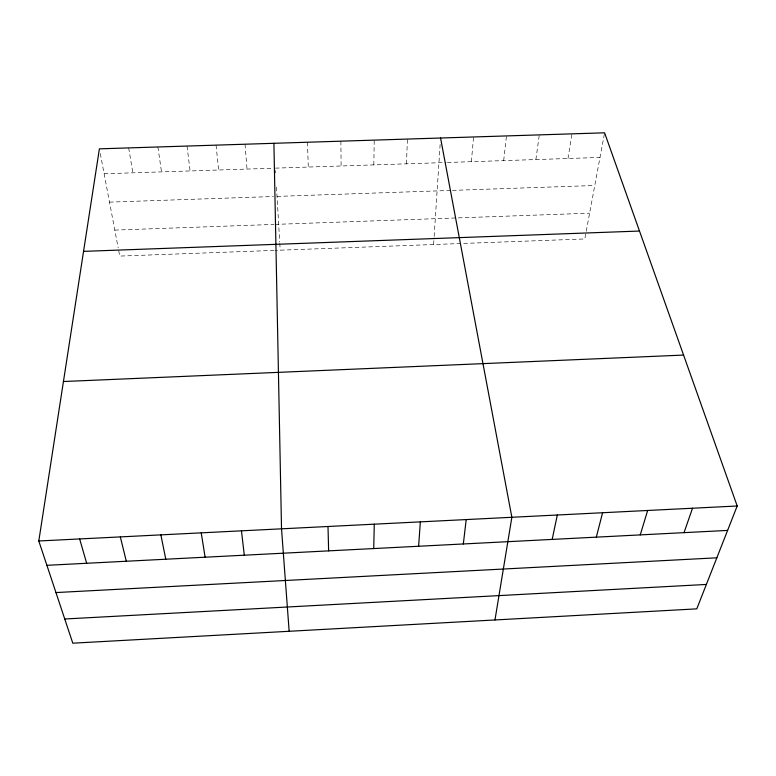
<?xml version="1.0" encoding="UTF-8"?>
<svg xmlns="http://www.w3.org/2000/svg" width="776" height="776" viewBox="0 0 776 776"><rect width="100%" height="100%" fill="white"/><g stroke="black" fill="none" stroke-linecap="round" stroke-linejoin="round"><path stroke-width="0.58" stroke-dasharray="3.88 2.91" d="M373.828 164.9L374.226 140.116M406.44 163.823L407.449 139.069M433.619 244.527L434.065 237.553M434.143 236.389L440.176 143.909M471.362 161.689L473.573 136.964M503.673 160.622L506.485 135.926M535.877 159.565L539.291 134.879M567.993 158.508L571.99 133.841M604.368 133.986L584.813 238.959L275.364 250.357M274.151 250.405L119.737 256.09L118.408 249.077M114.809 230.094L273.947 224.429M275.131 224.39L589.615 213.196M104.129 173.775L273.006 168.217M275.373 168.14L446.151 162.514M447.354 162.475L600.003 157.45M109.503 202.129L273.414 196.512M277.032 196.396L451.215 190.421M452.389 190.382L594.775 185.503M100.298 153.59L118.185 247.903M128.68 147.915L132.861 172.835M157.887 146.984L161.515 171.884M187.016 146.063L190.101 170.943M216.058 145.141L218.599 170.012M245.022 144.22L247.02 169.071M275.509 170.516L275.655 172.903M276.479 187.074L279.709 242.015M279.777 243.189L280.194 250.182M307.451 142.241L308.295 167.053M340.887 141.174L341.11 165.977"/><path stroke-width="1.16" d="M373.722 548.554L374.274 524.178M418.623 546.255L420.34 521.87M463.33 543.966L466.201 519.571M38.8 540.988L99.396 148.837L604.591 132.812L737.2 505.991L696.78 608.859L72.798 643.188L38.8 540.988L737.2 505.991M494.972 619.966L511.859 517.282L440.564 138.012M552.173 539.407L557.323 515.002M596.317 537.147L602.593 512.732M640.258 534.887L647.659 510.472M684.025 532.646L692.522 508.232M64.748 618.996L706.373 584.444M46.89 565.316L727.607 530.415M55.959 592.563L716.84 557.808M63.438 381.53L683.569 355.078M83.556 251.366L639.502 231.044M79.647 538.942L86.669 563.279M120.328 536.905L126.304 561.242M160.865 534.868L165.783 559.224M201.236 532.85L205.116 557.207M241.462 530.832L244.304 555.199M289.157 631.286L281.523 528.825L273.909 143.308M328.005 526.497L328.626 550.873"/></g></svg>
